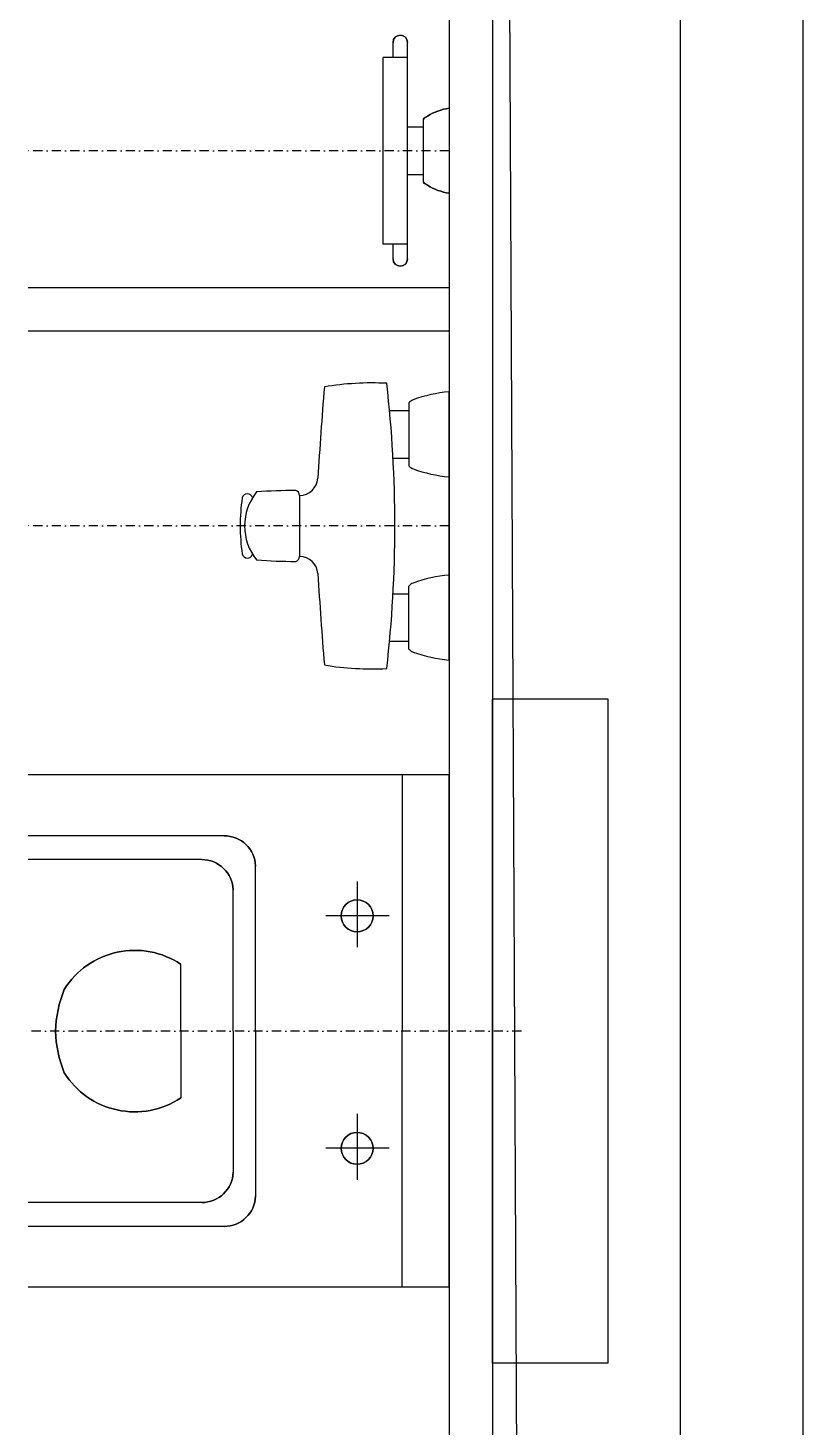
# Model space of a CAD drawing. Header units: millimetres. Extents: x 1372008 to 1411324, y -46445 to -30295.
# Drawn here: x 1395194 to 1395730, y -34375 to -33405 of the extents above; entities that cross this region are included whole.
import ezdxf

# ---------------------------------------------------------------- set-up
doc = ezdxf.new("R2010")
doc.units = ezdxf.units.MM
doc.linetypes.add('DASHDOT2', pattern=[12.7, 6.35, -3.175, 0, -3.175])
for name, color, linetype in [('Divar-esas', 7, 'Continuous'), ('Kafel', 7, 'Continuous'), ('Santexnika', 7, 'Continuous'), ('sutun1', 7, 'Continuous'), ('Tavan', 7, 'Continuous')]:
    doc.layers.add(name, color=color, linetype=linetype)

msp = doc.modelspace()

# ---------------------------------------------------------------- linework, layer by layer
at = {"layer": 'Divar-esas'}
for p, q in [((1395515.19, -30994.82), (1395515.19, -37329.82)), ((1395645.19, -30994.82), (1395645.19, -37459.82))]:
    msp.add_line(p, q, dxfattribs=at)
at = {"layer": 'Kafel'}
for p, q in [((1395485.19, -30824.82), (1395485.19, -37304.82)), ((1395515.19, -30994.82), (1395515.19, -37304.82))]:
    msp.add_line(p, q, dxfattribs=at)
at = {"layer": 'Santexnika'}
for p, q in [((1395446.34, -33425.17), (1395446.34, -33414.82)), ((1395446.34, -33425.17), (1395446.34, -33414.82)), ((1395446.34, -33425.17), (1395446.34, -33414.82)), ((1395446.34, -33425.17), (1395446.34, -33414.82)), ((1395446.34, -33425.17), (1395446.34, -33414.82)), ((1395446.34, -33425.17), (1395446.34, -33414.82)), ((1395446.34, -33425.17), (1395446.34, -33414.82)), ((1395446.34, -33425.17), (1395446.34, -33414.82)), ((1395456.34, -33564.82), (1395456.34, -33414.82)), ((1395456.34, -33564.82), (1395456.34, -33414.82)), ((1395456.34, -33564.82), (1395456.34, -33414.82)), ((1395456.34, -33564.82), (1395456.34, -33414.82)), ((1395456.34, -33564.82), (1395456.34, -33414.82)), ((1395456.34, -33564.82), (1395456.34, -33414.82)), ((1395456.34, -33564.82), (1395456.34, -33414.82)), ((1395456.34, -33564.82), (1395456.34, -33414.82)), ((1395439.4, -33554.48), (1395439.4, -33425.17)), ((1395456.34, -33425.17), (1395439.4, -33425.17)), ((1395439.4, -33554.48), (1395439.4, -33425.17)), ((1395456.34, -33425.17), (1395439.4, -33425.17)), ((1395439.4, -33554.48), (1395439.4, -33425.17)), ((1395456.34, -33425.17), (1395439.4, -33425.17)), ((1395439.4, -33554.48), (1395439.4, -33425.17)), ((1395456.34, -33425.17), (1395439.4, -33425.17)), ((1395439.4, -33554.48), (1395439.4, -33425.17)), ((1395456.34, -33425.17), (1395439.4, -33425.17)), ((1395439.4, -33554.48), (1395439.4, -33425.17)), ((1395456.34, -33425.17), (1395439.4, -33425.17)), ((1395439.4, -33554.48), (1395439.4, -33425.17)), ((1395456.34, -33425.17), (1395439.4, -33425.17)), ((1395439.4, -33554.48), (1395439.4, -33425.17)), ((1395456.34, -33425.17), (1395439.4, -33425.17)), ((1395485.19, -33460.38), (1395485.19, -33519.26)), ((1395485.19, -33460.38), (1395485.19, -33519.26)), ((1395485.19, -33460.38), (1395485.19, -33519.26)), ((1395485.19, -33460.38), (1395485.19, -33519.26)), ((1395485.19, -33460.38), (1395485.19, -33519.26)), ((1395485.19, -33460.38), (1395485.19, -33519.26)), ((1395485.19, -33460.38), (1395485.19, -33519.26)), ((1395485.19, -33460.38), (1395485.19, -33519.26)), ((1395456.34, -33473.39), (1395467.37, -33473.39)), ((1395456.34, -33473.39), (1395467.37, -33473.39)), ((1395456.34, -33473.39), (1395467.37, -33473.39)), ((1395456.34, -33473.39), (1395467.37, -33473.39)), ((1395456.34, -33473.39), (1395467.37, -33473.39)), ((1395456.34, -33473.39), (1395467.37, -33473.39)), ((1395456.34, -33473.39), (1395467.37, -33473.39)), ((1395456.34, -33473.39), (1395467.37, -33473.39)), ((1395467.37, -33511.65), (1395467.37, -33467.99)), ((1395467.37, -33511.65), (1395467.37, -33467.99)), ((1395467.37, -33511.65), (1395467.37, -33467.99)), ((1395467.37, -33511.65), (1395467.37, -33467.99)), ((1395467.37, -33511.65), (1395467.37, -33467.99)), ((1395467.37, -33511.65), (1395467.37, -33467.99)), ((1395467.37, -33511.65), (1395467.37, -33467.99)), ((1395467.37, -33511.65), (1395467.37, -33467.99)), ((1395456.34, -33506.25), (1395467.37, -33506.25)), ((1395456.34, -33506.25), (1395467.37, -33506.25)), ((1395456.34, -33506.25), (1395467.37, -33506.25)), ((1395456.34, -33506.25), (1395467.37, -33506.25)), ((1395456.34, -33506.25), (1395467.37, -33506.25)), ((1395456.34, -33506.25), (1395467.37, -33506.25)), ((1395456.34, -33506.25), (1395467.37, -33506.25)), ((1395456.34, -33506.25), (1395467.37, -33506.25)), ((1395456.34, -33554.48), (1395439.4, -33554.48)), ((1395456.34, -33554.48), (1395439.4, -33554.48)), ((1395456.34, -33554.48), (1395439.4, -33554.48)), ((1395456.34, -33554.48), (1395439.4, -33554.48)), ((1395456.34, -33554.48), (1395439.4, -33554.48)), ((1395456.34, -33554.48), (1395439.4, -33554.48)), ((1395456.34, -33554.48), (1395439.4, -33554.48)), ((1395456.34, -33554.48), (1395439.4, -33554.48)), ((1395446.34, -33564.82), (1395446.34, -33554.48)), ((1395446.34, -33564.82), (1395446.34, -33554.48)), ((1395446.34, -33564.82), (1395446.34, -33554.48)), ((1395446.34, -33564.82), (1395446.34, -33554.48)), ((1395446.34, -33564.82), (1395446.34, -33554.48)), ((1395446.34, -33564.82), (1395446.34, -33554.48)), ((1395446.34, -33564.82), (1395446.34, -33554.48)), ((1395446.34, -33564.82), (1395446.34, -33554.48)), ((1395485.19, -33584.82), (1395193.6, -33584.82)), ((1395485.19, -33584.82), (1395193.6, -33584.82)), ((1395485.19, -33584.82), (1395193.6, -33584.82)), ((1395485.19, -33584.82), (1395193.6, -33584.82)), ((1395485.19, -33584.82), (1395193.6, -33584.82)), ((1395485.19, -33584.82), (1395193.6, -33584.82)), ((1395485.19, -33584.82), (1395193.6, -33584.82)), ((1395485.19, -33584.82), (1395193.6, -33584.82)), ((1395485.19, -33614.82), (1395193.6, -33614.82)), ((1395485.19, -33614.82), (1395193.6, -33614.82)), ((1395485.19, -33614.82), (1395193.6, -33614.82)), ((1395485.19, -33614.82), (1395193.6, -33614.82)), ((1395485.19, -33614.82), (1395193.6, -33614.82)), ((1395485.19, -33614.82), (1395193.6, -33614.82)), ((1395485.19, -33614.82), (1395193.6, -33614.82)), ((1395485.19, -33614.82), (1395193.6, -33614.82)), ((1395485.19, -33842.73), (1395485.19, -33656.91)), ((1395485.19, -33842.73), (1395485.19, -33656.91)), ((1395485.19, -33842.73), (1395485.19, -33656.91)), ((1395485.19, -33842.73), (1395485.19, -33656.91)), ((1395485.19, -33842.73), (1395485.19, -33656.91)), ((1395485.19, -33842.73), (1395485.19, -33656.91)), ((1395485.19, -33842.73), (1395485.19, -33656.91)), ((1395485.19, -33842.73), (1395485.19, -33656.91)), ((1395457.37, -33664.51), (1395457.37, -33708.18)), ((1395457.37, -33664.51), (1395457.37, -33708.18)), ((1395457.37, -33664.51), (1395457.37, -33708.18)), ((1395457.37, -33664.51), (1395457.37, -33708.18)), ((1395457.37, -33664.51), (1395457.37, -33708.18)), ((1395457.37, -33664.51), (1395457.37, -33708.18)), ((1395457.37, -33664.51), (1395457.37, -33708.18)), ((1395457.37, -33664.51), (1395457.37, -33708.18)), ((1395443.95, -33669.91), (1395457.37, -33669.91)), ((1395443.95, -33669.91), (1395457.37, -33669.91)), ((1395443.95, -33669.91), (1395457.37, -33669.91)), ((1395443.95, -33669.91), (1395457.37, -33669.91)), ((1395443.95, -33669.91), (1395457.37, -33669.91)), ((1395443.95, -33669.91), (1395457.37, -33669.91)), ((1395443.95, -33669.91), (1395457.37, -33669.91)), ((1395443.95, -33669.91), (1395457.37, -33669.91)), ((1395446.34, -33702.78), (1395457.37, -33702.78)), ((1395446.34, -33702.78), (1395457.37, -33702.78)), ((1395446.34, -33702.78), (1395457.37, -33702.78)), ((1395446.34, -33702.78), (1395457.37, -33702.78)), ((1395446.34, -33702.78), (1395457.37, -33702.78)), ((1395446.34, -33702.78), (1395457.37, -33702.78)), ((1395446.34, -33702.78), (1395457.37, -33702.78)), ((1395446.34, -33702.78), (1395457.37, -33702.78)), ((1395381.63, -33728.63), (1395381.63, -33771.01)), ((1395381.63, -33728.63), (1395381.63, -33771.01)), ((1395381.63, -33728.63), (1395381.63, -33771.01)), ((1395381.63, -33728.63), (1395381.63, -33771.01)), ((1395381.63, -33728.63), (1395381.63, -33771.01)), ((1395381.63, -33728.63), (1395381.63, -33771.01)), ((1395381.63, -33728.63), (1395381.63, -33771.01)), ((1395381.63, -33728.63), (1395381.63, -33771.01)), ((1395457.37, -33835.13), (1395457.37, -33791.46)), ((1395457.37, -33835.13), (1395457.37, -33791.46)), ((1395457.37, -33835.13), (1395457.37, -33791.46)), ((1395457.37, -33835.13), (1395457.37, -33791.46)), ((1395457.37, -33835.13), (1395457.37, -33791.46)), ((1395457.37, -33835.13), (1395457.37, -33791.46)), ((1395457.37, -33835.13), (1395457.37, -33791.46)), ((1395457.37, -33835.13), (1395457.37, -33791.46)), ((1395446.34, -33796.86), (1395457.37, -33796.86)), ((1395446.34, -33796.86), (1395457.37, -33796.86)), ((1395446.34, -33796.86), (1395457.37, -33796.86)), ((1395446.34, -33796.86), (1395457.37, -33796.86)), ((1395446.34, -33796.86), (1395457.37, -33796.86)), ((1395446.34, -33796.86), (1395457.37, -33796.86)), ((1395446.34, -33796.86), (1395457.37, -33796.86)), ((1395446.34, -33796.86), (1395457.37, -33796.86)), ((1395443.95, -33829.73), (1395457.37, -33829.73)), ((1395443.95, -33829.73), (1395457.37, -33829.73)), ((1395443.95, -33829.73), (1395457.37, -33829.73)), ((1395443.95, -33829.73), (1395457.37, -33829.73)), ((1395443.95, -33829.73), (1395457.37, -33829.73)), ((1395443.95, -33829.73), (1395457.37, -33829.73)), ((1395443.95, -33829.73), (1395457.37, -33829.73)), ((1395443.95, -33829.73), (1395457.37, -33829.73)), ((1395595.19, -33869.82), (1395515.19, -33869.82)), ((1395595.19, -33869.82), (1395515.19, -33869.82)), ((1395515.19, -34329.82), (1395515.19, -33869.82)), ((1395595.19, -33869.82), (1395515.19, -33869.82)), ((1395595.19, -33869.82), (1395515.19, -33869.82)), ((1395515.19, -34329.82), (1395515.19, -33869.82)), ((1395595.19, -33869.82), (1395515.19, -33869.82)), ((1395595.19, -33869.82), (1395515.19, -33869.82)), ((1395515.19, -34329.82), (1395515.19, -33869.82)), ((1395595.19, -33869.82), (1395515.19, -33869.82)), ((1395595.19, -33869.82), (1395515.19, -33869.82)), ((1395515.19, -34329.82), (1395515.19, -33869.82)), ((1395595.19, -33869.82), (1395515.19, -33869.82)), ((1395595.19, -33869.82), (1395515.19, -33869.82)), ((1395515.19, -34329.82), (1395515.19, -33869.82)), ((1395595.19, -33869.82), (1395515.19, -33869.82)), ((1395595.19, -33869.82), (1395515.19, -33869.82)), ((1395515.19, -34329.82), (1395515.19, -33869.82)), ((1395595.19, -33869.82), (1395515.19, -33869.82)), ((1395595.19, -33869.82), (1395515.19, -33869.82)), ((1395515.19, -34329.82), (1395515.19, -33869.82)), ((1395595.19, -33869.82), (1395515.19, -33869.82)), ((1395595.19, -33869.82), (1395515.19, -33869.82)), ((1395515.19, -34329.82), (1395515.19, -33869.82)), ((1395595.19, -34329.82), (1395595.19, -33869.82)), ((1395595.19, -34329.82), (1395595.19, -33869.82)), ((1395595.19, -34329.82), (1395595.19, -33869.82)), ((1395595.19, -34329.82), (1395595.19, -33869.82)), ((1395595.19, -34329.82), (1395595.19, -33869.82)), ((1395595.19, -34329.82), (1395595.19, -33869.82)), ((1395595.19, -34329.82), (1395595.19, -33869.82)), ((1395595.19, -34329.82), (1395595.19, -33869.82)), ((1395485.19, -33922.32), (1395193.6, -33922.32)), ((1395485.19, -33922.32), (1395193.6, -33922.32)), ((1395485.19, -33922.32), (1395193.6, -33922.32)), ((1395485.19, -33922.32), (1395193.6, -33922.32)), ((1395485.19, -33922.32), (1395193.6, -33922.32)), ((1395485.19, -33922.32), (1395193.6, -33922.32)), ((1395485.19, -33922.32), (1395193.6, -33922.32)), ((1395485.19, -33922.32), (1395193.6, -33922.32)), ((1395452.66, -33922.32), (1395452.66, -34099.82)), ((1395452.66, -33922.32), (1395452.66, -34099.82)), ((1395452.66, -33922.32), (1395452.66, -34099.82)), ((1395452.66, -33922.32), (1395452.66, -34099.82)), ((1395452.66, -33922.32), (1395452.66, -34099.82)), ((1395452.66, -33922.32), (1395452.66, -34099.82)), ((1395452.66, -33922.32), (1395452.66, -34099.82)), ((1395452.66, -33922.32), (1395452.66, -34099.82)), ((1395485.19, -34277.32), (1395485.19, -33922.32)), ((1395485.19, -34277.32), (1395485.19, -33922.32)), ((1395485.19, -34277.32), (1395485.19, -33922.32)), ((1395485.19, -34277.32), (1395485.19, -33922.32)), ((1395485.19, -34277.32), (1395485.19, -33922.32)), ((1395485.19, -34277.32), (1395485.19, -33922.32)), ((1395485.19, -34277.32), (1395485.19, -33922.32)), ((1395485.19, -34277.32), (1395485.19, -33922.32)), ((1395329.67, -33964.49), (1395193.6, -33964.49)), ((1395329.67, -33964.49), (1395193.6, -33964.49)), ((1395329.67, -33964.49), (1395193.6, -33964.49)), ((1395329.67, -33964.49), (1395193.6, -33964.49)), ((1395329.67, -33964.49), (1395193.6, -33964.49)), ((1395329.67, -33964.49), (1395193.6, -33964.49)), ((1395329.67, -33964.49), (1395193.6, -33964.49)), ((1395329.67, -33964.49), (1395193.6, -33964.49)), ((1395314.19, -33981.03), (1395193.6, -33981.03)), ((1395314.19, -33981.03), (1395193.6, -33981.03)), ((1395314.19, -33981.03), (1395193.6, -33981.03)), ((1395314.19, -33981.03), (1395193.6, -33981.03)), ((1395314.19, -33981.03), (1395193.6, -33981.03)), ((1395314.19, -33981.03), (1395193.6, -33981.03)), ((1395314.19, -33981.03), (1395193.6, -33981.03)), ((1395314.19, -33981.03), (1395193.6, -33981.03)), ((1395351.11, -34099.82), (1395351.11, -33985.47)), ((1395351.11, -34099.82), (1395351.11, -33985.47)), ((1395351.11, -34099.82), (1395351.11, -33985.47)), ((1395351.11, -34099.82), (1395351.11, -33985.47)), ((1395351.11, -34099.82), (1395351.11, -33985.47)), ((1395351.11, -34099.82), (1395351.11, -33985.47)), ((1395351.11, -34099.82), (1395351.11, -33985.47)), ((1395351.11, -34099.82), (1395351.11, -33985.47)), ((1395421.68, -34041.65), (1395421.68, -33996.08)), ((1395421.68, -34041.65), (1395421.68, -33996.08)), ((1395421.68, -34041.65), (1395421.68, -33996.08)), ((1395421.68, -34041.65), (1395421.68, -33996.08)), ((1395421.68, -34041.65), (1395421.68, -33996.08)), ((1395421.68, -34041.65), (1395421.68, -33996.08)), ((1395421.68, -34041.65), (1395421.68, -33996.08)), ((1395421.68, -34041.65), (1395421.68, -33996.08)), ((1395335.63, -34099.82), (1395335.63, -34002)), ((1395335.63, -34099.82), (1395335.63, -34002)), ((1395335.63, -34099.82), (1395335.63, -34002)), ((1395335.63, -34099.82), (1395335.63, -34002)), ((1395335.63, -34099.82), (1395335.63, -34002)), ((1395335.63, -34099.82), (1395335.63, -34002)), ((1395335.63, -34099.82), (1395335.63, -34002)), ((1395335.63, -34099.82), (1395335.63, -34002)), ((1395443.6, -34019.93), (1395399.75, -34019.93)), ((1395443.6, -34019.93), (1395399.75, -34019.93)), ((1395443.6, -34019.93), (1395399.75, -34019.93)), ((1395443.6, -34019.93), (1395399.75, -34019.93)), ((1395443.6, -34019.93), (1395399.75, -34019.93)), ((1395443.6, -34019.93), (1395399.75, -34019.93)), ((1395443.6, -34019.93), (1395399.75, -34019.93)), ((1395443.6, -34019.93), (1395399.75, -34019.93)), ((1395299.3, -34099.82), (1395299.3, -34053.46)), ((1395299.3, -34099.82), (1395299.3, -34053.46)), ((1395299.3, -34099.82), (1395299.3, -34053.46)), ((1395299.3, -34099.82), (1395299.3, -34053.46)), ((1395299.3, -34099.82), (1395299.3, -34053.46)), ((1395299.3, -34099.82), (1395299.3, -34053.46)), ((1395299.3, -34099.82), (1395299.3, -34053.46)), ((1395299.3, -34099.82), (1395299.3, -34053.46)), ((1395299.3, -34099.82), (1395299.3, -34146.18)), ((1395299.3, -34099.82), (1395299.3, -34146.18)), ((1395299.3, -34099.82), (1395299.3, -34146.18)), ((1395299.3, -34099.82), (1395299.3, -34146.18)), ((1395299.3, -34099.82), (1395299.3, -34146.18)), ((1395299.3, -34099.82), (1395299.3, -34146.18)), ((1395299.3, -34099.82), (1395299.3, -34146.18)), ((1395299.3, -34099.82), (1395299.3, -34146.18)), ((1395335.63, -34099.82), (1395335.63, -34197.64)), ((1395335.63, -34099.82), (1395335.63, -34197.64)), ((1395335.63, -34099.82), (1395335.63, -34197.64)), ((1395335.63, -34099.82), (1395335.63, -34197.64)), ((1395335.63, -34099.82), (1395335.63, -34197.64)), ((1395335.63, -34099.82), (1395335.63, -34197.64)), ((1395335.63, -34099.82), (1395335.63, -34197.64)), ((1395335.63, -34099.82), (1395335.63, -34197.64)), ((1395351.11, -34099.82), (1395351.11, -34214.17)), ((1395351.11, -34099.82), (1395351.11, -34214.17)), ((1395351.11, -34099.82), (1395351.11, -34214.17)), ((1395351.11, -34099.82), (1395351.11, -34214.17)), ((1395351.11, -34099.82), (1395351.11, -34214.17)), ((1395351.11, -34099.82), (1395351.11, -34214.17)), ((1395351.11, -34099.82), (1395351.11, -34214.17)), ((1395351.11, -34099.82), (1395351.11, -34214.17)), ((1395452.66, -34277.32), (1395452.66, -34099.82)), ((1395452.66, -34277.32), (1395452.66, -34099.82)), ((1395452.66, -34277.32), (1395452.66, -34099.82)), ((1395452.66, -34277.32), (1395452.66, -34099.82)), ((1395452.66, -34277.32), (1395452.66, -34099.82)), ((1395452.66, -34277.32), (1395452.66, -34099.82)), ((1395452.66, -34277.32), (1395452.66, -34099.82)), ((1395452.66, -34277.32), (1395452.66, -34099.82)), ((1395421.68, -34202.77), (1395421.68, -34157.2)), ((1395421.68, -34202.77), (1395421.68, -34157.2)), ((1395421.68, -34202.77), (1395421.68, -34157.2)), ((1395421.68, -34202.77), (1395421.68, -34157.2)), ((1395421.68, -34202.77), (1395421.68, -34157.2)), ((1395421.68, -34202.77), (1395421.68, -34157.2)), ((1395421.68, -34202.77), (1395421.68, -34157.2)), ((1395421.68, -34202.77), (1395421.68, -34157.2)), ((1395443.6, -34181.05), (1395399.75, -34181.05)), ((1395443.6, -34181.05), (1395399.75, -34181.05)), ((1395443.6, -34181.05), (1395399.75, -34181.05)), ((1395443.6, -34181.05), (1395399.75, -34181.05)), ((1395443.6, -34181.05), (1395399.75, -34181.05)), ((1395443.6, -34181.05), (1395399.75, -34181.05)), ((1395443.6, -34181.05), (1395399.75, -34181.05)), ((1395443.6, -34181.05), (1395399.75, -34181.05)), ((1395314.19, -34218.62), (1395193.6, -34218.62)), ((1395314.19, -34218.62), (1395193.6, -34218.62)), ((1395314.19, -34218.62), (1395193.6, -34218.62)), ((1395314.19, -34218.62), (1395193.6, -34218.62)), ((1395314.19, -34218.62), (1395193.6, -34218.62)), ((1395314.19, -34218.62), (1395193.6, -34218.62)), ((1395314.19, -34218.62), (1395193.6, -34218.62)), ((1395314.19, -34218.62), (1395193.6, -34218.62)), ((1395329.67, -34235.15), (1395193.6, -34235.15)), ((1395329.67, -34235.15), (1395193.6, -34235.15)), ((1395329.67, -34235.15), (1395193.6, -34235.15)), ((1395329.67, -34235.15), (1395193.6, -34235.15)), ((1395329.67, -34235.15), (1395193.6, -34235.15)), ((1395329.67, -34235.15), (1395193.6, -34235.15)), ((1395329.67, -34235.15), (1395193.6, -34235.15)), ((1395329.67, -34235.15), (1395193.6, -34235.15)), ((1395485.19, -34277.32), (1395193.6, -34277.32)), ((1395485.19, -34277.32), (1395193.6, -34277.32)), ((1395485.19, -34277.32), (1395193.6, -34277.32)), ((1395485.19, -34277.32), (1395193.6, -34277.32)), ((1395485.19, -34277.32), (1395193.6, -34277.32)), ((1395485.19, -34277.32), (1395193.6, -34277.32)), ((1395485.19, -34277.32), (1395193.6, -34277.32)), ((1395485.19, -34277.32), (1395193.6, -34277.32)), ((1395595.19, -34329.82), (1395515.19, -34329.82)), ((1395595.19, -34329.82), (1395515.19, -34329.82)), ((1395595.19, -34329.82), (1395515.19, -34329.82)), ((1395595.19, -34329.82), (1395515.19, -34329.82)), ((1395595.19, -34329.82), (1395515.19, -34329.82)), ((1395595.19, -34329.82), (1395515.19, -34329.82)), ((1395595.19, -34329.82), (1395515.19, -34329.82)), ((1395595.19, -34329.82), (1395515.19, -34329.82))]:
    msp.add_line(p, q, dxfattribs=at)
at = {"layer": 'Santexnika', "color": 26, "linetype": 'DASHDOT2', "true_color": 0x791e15}
for p, q in [((1395485.19, -33489.82), (1395193.6, -33489.82)), ((1395485.19, -33489.82), (1395193.6, -33489.82)), ((1395485.19, -33489.82), (1395193.6, -33489.82)), ((1395485.19, -33489.82), (1395193.6, -33489.82)), ((1395485.19, -33489.82), (1395193.6, -33489.82)), ((1395485.19, -33489.82), (1395193.6, -33489.82)), ((1395485.19, -33489.82), (1395193.6, -33489.82)), ((1395485.19, -33489.82), (1395193.6, -33489.82)), ((1395485.19, -33749.82), (1395193.6, -33749.82)), ((1395485.19, -33749.82), (1395193.6, -33749.82)), ((1395485.19, -33749.82), (1395193.6, -33749.82)), ((1395485.19, -33749.82), (1395193.6, -33749.82)), ((1395485.19, -33749.82), (1395193.6, -33749.82)), ((1395485.19, -33749.82), (1395193.6, -33749.82)), ((1395485.19, -33749.82), (1395193.6, -33749.82)), ((1395485.19, -33749.82), (1395193.6, -33749.82)), ((1395535.19, -34099.82), (1395193.6, -34099.82)), ((1395535.19, -34099.82), (1395193.6, -34099.82)), ((1395535.19, -34099.82), (1395193.6, -34099.82)), ((1395535.19, -34099.82), (1395193.6, -34099.82)), ((1395535.19, -34099.82), (1395193.6, -34099.82)), ((1395535.19, -34099.82), (1395193.6, -34099.82)), ((1395535.19, -34099.82), (1395193.6, -34099.82)), ((1395535.19, -34099.82), (1395193.6, -34099.82))]:
    msp.add_line(p, q, dxfattribs=at)
at = {"layer": 'Santexnika', "extrusion": (0, 0, -1)}
for centre in [(-1395421.45, -34019.93), (-1395421.45, -34181.05)]:
    msp.add_circle(centre, 11.07, dxfattribs=at)
at = {"layer": 'Santexnika'}
for centre in [(1395421.45, -34019.93), (1395421.45, -34019.93), (1395421.45, -34019.93), (1395421.45, -34019.93), (1395421.45, -34019.93), (1395421.45, -34019.93), (1395421.45, -34019.93), (1395421.45, -34181.05), (1395421.45, -34181.05), (1395421.45, -34181.05), (1395421.45, -34181.05), (1395421.45, -34181.05), (1395421.45, -34181.05), (1395421.45, -34181.05)]:
    msp.add_circle(centre, 11.07, dxfattribs=at)
at = {"layer": 'Santexnika', "extrusion": (0, 0, -1)}
for centre, radius, start, end in [((-1395451.34, -33414.82), 5, 0, -180), ((-1395490.41, -33497.46), 37.44, 57.44563, 81.9817), ((-1395473.43, -33473.35), 8.09, 41.50439, 67.0081), ((-1395473.43, -33506.29), 8.09, -67.0081, -41.50439), ((-1395490.41, -33482.18), 37.44, -81.9817, -57.44563), ((-1395451.34, -33564.82), 5, -180, 0), ((-1395329.51, -33986.11), 21.61, 89.57615, 178.31441), ((-1395314.03, -34002.64), 21.61, 89.57615, 178.31441), ((-1395267.49, -34101.41), 57.54, 32.02118, 123.55505), ((-1395295.51, -34102.16), 82.92, 1.61644, 22.14696), ((-1395295.51, -34097.48), 82.92, -22.14696, -1.61644), ((-1395267.49, -34098.23), 57.54, -123.55505, -32.02118), ((-1395314.03, -34197), 21.61, -178.31441, -89.57615), ((-1395329.51, -34213.53), 21.61, -178.31441, -89.57615)]:
    msp.add_arc(centre, radius, start, end, dxfattribs=at)
at = {"layer": 'Santexnika'}
for centre, radius, start, end in [((1395451.34, -33414.82), 5, 0, 180), ((1395451.34, -33414.82), 5, 0, 180), ((1395451.34, -33414.82), 5, 0, 180), ((1395451.34, -33414.82), 5, 0, 180), ((1395451.34, -33414.82), 5, 0, 180), ((1395451.34, -33414.82), 5, 0, 180), ((1395451.34, -33414.82), 5, 0, 180), ((1395490.41, -33497.46), 37.44, 98.0183, 122.55437), ((1395490.41, -33497.46), 37.44, 98.0183, 122.55437), ((1395490.41, -33497.46), 37.44, 98.0183, 122.55437), ((1395490.41, -33497.46), 37.44, 98.0183, 122.55437), ((1395490.41, -33497.46), 37.44, 98.0183, 122.55437), ((1395490.41, -33497.46), 37.44, 98.0183, 122.55437), ((1395490.41, -33497.46), 37.44, 98.0183, 122.55437), ((1395473.43, -33473.35), 8.09, 112.9919, 138.49561), ((1395473.43, -33473.35), 8.09, 112.9919, 138.49561), ((1395473.43, -33473.35), 8.09, 112.9919, 138.49561), ((1395473.43, -33473.35), 8.09, 112.9919, 138.49561), ((1395473.43, -33473.35), 8.09, 112.9919, 138.49561), ((1395473.43, -33473.35), 8.09, 112.9919, 138.49561), ((1395473.43, -33473.35), 8.09, 112.9919, 138.49561), ((1395473.43, -33506.29), 8.09, -138.49561, -112.9919), ((1395473.43, -33506.29), 8.09, -138.49561, -112.9919), ((1395473.43, -33506.29), 8.09, -138.49561, -112.9919), ((1395473.43, -33506.29), 8.09, -138.49561, -112.9919), ((1395473.43, -33506.29), 8.09, -138.49561, -112.9919), ((1395473.43, -33506.29), 8.09, -138.49561, -112.9919), ((1395473.43, -33506.29), 8.09, -138.49561, -112.9919), ((1395490.41, -33482.18), 37.44, -122.55437, -98.0183), ((1395490.41, -33482.18), 37.44, -122.55437, -98.0183), ((1395490.41, -33482.18), 37.44, -122.55437, -98.0183), ((1395490.41, -33482.18), 37.44, -122.55437, -98.0183), ((1395490.41, -33482.18), 37.44, -122.55437, -98.0183), ((1395490.41, -33482.18), 37.44, -122.55437, -98.0183), ((1395490.41, -33482.18), 37.44, -122.55437, -98.0183), ((1395451.34, -33564.82), 5, 180, 0), ((1395451.34, -33564.82), 5, 180, 0), ((1395451.34, -33564.82), 5, 180, 0), ((1395451.34, -33564.82), 5, 180, 0), ((1395451.34, -33564.82), 5, 180, 0), ((1395451.34, -33564.82), 5, 180, 0), ((1395451.34, -33564.82), 5, 180, 0), ((1398804.96, -33928.23), 3417.25, 175.38846, 176.45203), ((1398804.96, -33928.23), 3417.25, 175.38846, 176.45203), ((1398804.96, -33928.23), 3417.25, 175.38846, 176.45203), ((1398804.96, -33928.23), 3417.25, 175.38846, 176.45203), ((1398804.96, -33928.23), 3417.25, 175.38846, 176.45203), ((1398804.96, -33928.23), 3417.25, 175.38846, 176.45203), ((1398804.96, -33928.23), 3417.25, 175.38846, 176.45203), ((1398804.96, -33928.23), 3417.25, 175.38846, 176.45203), ((1395432.01, -33853.44), 202.7, 87.17491, 99.43674), ((1395432.01, -33853.44), 202.7, 87.17491, 99.43674), ((1395432.01, -33853.44), 202.7, 87.17491, 99.43674), ((1395432.01, -33853.44), 202.7, 87.17491, 99.43674), ((1395432.01, -33853.44), 202.7, 87.17491, 99.43674), ((1395432.01, -33853.44), 202.7, 87.17491, 99.43674), ((1395432.01, -33853.44), 202.7, 87.17491, 99.43674), ((1395432.01, -33853.44), 202.7, 87.17491, 99.43674), ((1394574.48, -33749.82), 873.13, -6.49946, 6.49946), ((1394574.48, -33749.82), 873.13, -6.49946, 6.49946), ((1394574.48, -33749.82), 873.13, -6.49946, 6.49946), ((1394574.48, -33749.82), 873.13, -6.49946, 6.49946), ((1394574.48, -33749.82), 873.13, -6.49946, 6.49946), ((1394574.48, -33749.82), 873.13, -6.49946, 6.49946), ((1394574.48, -33749.82), 873.13, -6.49946, 6.49946), ((1394574.48, -33749.82), 873.13, -6.49946, 6.49946), ((1395493.23, -33752.27), 95.7, 94.816, 110.14565), ((1395493.23, -33752.27), 95.7, 94.816, 110.14565), ((1395493.23, -33752.27), 95.7, 94.816, 110.14565), ((1395493.23, -33752.27), 95.7, 94.816, 110.14565), ((1395493.23, -33752.27), 95.7, 94.816, 110.14565), ((1395493.23, -33752.27), 95.7, 94.816, 110.14565), ((1395493.23, -33752.27), 95.7, 94.816, 110.14565), ((1395493.23, -33752.27), 95.7, 94.816, 110.14565), ((1395463.43, -33669.87), 8.09, 112.9919, 138.49561), ((1395463.43, -33669.87), 8.09, 112.9919, 138.49561), ((1395463.43, -33669.87), 8.09, 112.9919, 138.49561), ((1395463.43, -33669.87), 8.09, 112.9919, 138.49561), ((1395463.43, -33669.87), 8.09, 112.9919, 138.49561), ((1395463.43, -33669.87), 8.09, 112.9919, 138.49561), ((1395463.43, -33669.87), 8.09, 112.9919, 138.49561), ((1395463.43, -33669.87), 8.09, 112.9919, 138.49561), ((1395381.63, -33715.97), 12.66, -90.19609, -3.54797), ((1395381.63, -33715.97), 12.66, -90.19609, -3.54797), ((1395381.63, -33715.97), 12.66, -90.19609, -3.54797), ((1395381.63, -33715.97), 12.66, -90.19609, -3.54797), ((1395381.63, -33715.97), 12.66, -90.19609, -3.54797), ((1395381.63, -33715.97), 12.66, -90.19609, -3.54797), ((1395381.63, -33715.97), 12.66, -90.19609, -3.54797), ((1395381.63, -33715.97), 12.66, -90.19609, -3.54797), ((1395463.43, -33702.82), 8.09, -138.49561, -112.9919), ((1395463.43, -33702.82), 8.09, -138.49561, -112.9919), ((1395463.43, -33702.82), 8.09, -138.49561, -112.9919), ((1395463.43, -33702.82), 8.09, -138.49561, -112.9919), ((1395463.43, -33702.82), 8.09, -138.49561, -112.9919), ((1395463.43, -33702.82), 8.09, -138.49561, -112.9919), ((1395463.43, -33702.82), 8.09, -138.49561, -112.9919), ((1395463.43, -33702.82), 8.09, -138.49561, -112.9919), ((1395493.23, -33620.42), 95.7, -110.14565, -94.816), ((1395493.23, -33620.42), 95.7, -110.14565, -94.816), ((1395493.23, -33620.42), 95.7, -110.14565, -94.816), ((1395493.23, -33620.42), 95.7, -110.14565, -94.816), ((1395493.23, -33620.42), 95.7, -110.14565, -94.816), ((1395493.23, -33620.42), 95.7, -110.14565, -94.816), ((1395493.23, -33620.42), 95.7, -110.14565, -94.816), ((1395493.23, -33620.42), 95.7, -110.14565, -94.816), ((1395381.14, -33749.82), 37.57, 141.08635, -141.08635), ((1395381.14, -33749.82), 37.57, 141.08635, -141.08635), ((1395381.14, -33749.82), 37.57, 141.08635, -141.08635), ((1395381.14, -33749.82), 37.57, 141.08635, -141.08635), ((1395381.14, -33749.82), 37.57, 141.08635, -141.08635), ((1395381.14, -33749.82), 37.57, 141.08635, -141.08635), ((1395381.14, -33749.82), 37.57, 141.08635, -141.08635), ((1395381.14, -33749.82), 37.57, 141.08635, -141.08635), ((1395378.58, -34096.1), 370.84, 89.93482, 94.12433), ((1395378.58, -34096.1), 370.84, 89.93482, 94.12433), ((1395378.58, -34096.1), 370.84, 89.93482, 94.12433), ((1395378.58, -34096.1), 370.84, 89.93482, 94.12433), ((1395378.58, -34096.1), 370.84, 89.93482, 94.12433), ((1395378.58, -34096.1), 370.84, 89.93482, 94.12433), ((1395378.58, -34096.1), 370.84, 89.93482, 94.12433), ((1395378.58, -34096.1), 370.84, 89.93482, 94.12433), ((1395377.94, -33728.8), 3.69, 2.5378, 73.27799), ((1395377.94, -33728.8), 3.69, 2.5378, 73.27799), ((1395377.94, -33728.8), 3.69, 2.5378, 73.27799), ((1395377.94, -33728.8), 3.69, 2.5378, 73.27799), ((1395377.94, -33728.8), 3.69, 2.5378, 73.27799), ((1395377.94, -33728.8), 3.69, 2.5378, 73.27799), ((1395377.94, -33728.8), 3.69, 2.5378, 73.27799), ((1395377.94, -33728.8), 3.69, 2.5378, 73.27799), ((1395477.95, -33749.82), 137.43, 171.87244, -171.87244), ((1395477.95, -33749.82), 137.43, 171.87244, -171.87244), ((1395477.95, -33749.82), 137.43, 171.87244, -171.87244), ((1395477.95, -33749.82), 137.43, 171.87244, -171.87244), ((1395477.95, -33749.82), 137.43, 171.87244, -171.87244), ((1395477.95, -33749.82), 137.43, 171.87244, -171.87244), ((1395477.95, -33749.82), 137.43, 171.87244, -171.87244), ((1395477.95, -33749.82), 137.43, 171.87244, -171.87244), ((1395345.53, -33731.28), 3.74, 16.90443, 166.3079), ((1395345.53, -33731.28), 3.74, 16.90443, 166.3079), ((1395345.53, -33731.28), 3.74, 16.90443, 166.3079), ((1395345.53, -33731.28), 3.74, 16.90443, 166.3079), ((1395345.53, -33731.28), 3.74, 16.90443, 166.3079), ((1395345.53, -33731.28), 3.74, 16.90443, 166.3079), ((1395345.53, -33731.28), 3.74, 16.90443, 166.3079), ((1395345.53, -33731.28), 3.74, 16.90443, 166.3079), ((1395345.53, -33768.37), 3.74, -166.3079, -16.90443), ((1395345.53, -33768.37), 3.74, -166.3079, -16.90443), ((1395345.53, -33768.37), 3.74, -166.3079, -16.90443), ((1395345.53, -33768.37), 3.74, -166.3079, -16.90443), ((1395345.53, -33768.37), 3.74, -166.3079, -16.90443), ((1395345.53, -33768.37), 3.74, -166.3079, -16.90443), ((1395345.53, -33768.37), 3.74, -166.3079, -16.90443), ((1395345.53, -33768.37), 3.74, -166.3079, -16.90443), ((1395378.58, -33403.54), 370.84, -94.12433, -89.93482), ((1395378.58, -33403.54), 370.84, -94.12433, -89.93482), ((1395378.58, -33403.54), 370.84, -94.12433, -89.93482), ((1395378.58, -33403.54), 370.84, -94.12433, -89.93482), ((1395378.58, -33403.54), 370.84, -94.12433, -89.93482), ((1395378.58, -33403.54), 370.84, -94.12433, -89.93482), ((1395378.58, -33403.54), 370.84, -94.12433, -89.93482), ((1395378.58, -33403.54), 370.84, -94.12433, -89.93482), ((1395377.94, -33770.85), 3.69, -73.27799, -2.5378), ((1395377.94, -33770.85), 3.69, -73.27799, -2.5378), ((1395377.94, -33770.85), 3.69, -73.27799, -2.5378), ((1395377.94, -33770.85), 3.69, -73.27799, -2.5378), ((1395377.94, -33770.85), 3.69, -73.27799, -2.5378), ((1395377.94, -33770.85), 3.69, -73.27799, -2.5378), ((1395377.94, -33770.85), 3.69, -73.27799, -2.5378), ((1395377.94, -33770.85), 3.69, -73.27799, -2.5378), ((1395381.63, -33783.67), 12.66, 3.54797, 90.19609), ((1395381.63, -33783.67), 12.66, 3.54797, 90.19609), ((1395381.63, -33783.67), 12.66, 3.54797, 90.19609), ((1395381.63, -33783.67), 12.66, 3.54797, 90.19609), ((1395381.63, -33783.67), 12.66, 3.54797, 90.19609), ((1395381.63, -33783.67), 12.66, 3.54797, 90.19609), ((1395381.63, -33783.67), 12.66, 3.54797, 90.19609), ((1395381.63, -33783.67), 12.66, 3.54797, 90.19609), ((1398804.96, -33571.41), 3417.25, -176.45203, -175.38846), ((1398804.96, -33571.41), 3417.25, -176.45203, -175.38846), ((1398804.96, -33571.41), 3417.25, -176.45203, -175.38846), ((1398804.96, -33571.41), 3417.25, -176.45203, -175.38846), ((1398804.96, -33571.41), 3417.25, -176.45203, -175.38846), ((1398804.96, -33571.41), 3417.25, -176.45203, -175.38846), ((1398804.96, -33571.41), 3417.25, -176.45203, -175.38846), ((1398804.96, -33571.41), 3417.25, -176.45203, -175.38846), ((1395493.23, -33879.22), 95.7, 94.816, 110.14565), ((1395493.23, -33879.22), 95.7, 94.816, 110.14565), ((1395493.23, -33879.22), 95.7, 94.816, 110.14565), ((1395493.23, -33879.22), 95.7, 94.816, 110.14565), ((1395493.23, -33879.22), 95.7, 94.816, 110.14565), ((1395493.23, -33879.22), 95.7, 94.816, 110.14565), ((1395493.23, -33879.22), 95.7, 94.816, 110.14565), ((1395493.23, -33879.22), 95.7, 94.816, 110.14565), ((1395463.43, -33796.82), 8.09, 112.9919, 138.49561), ((1395463.43, -33796.82), 8.09, 112.9919, 138.49561), ((1395463.43, -33796.82), 8.09, 112.9919, 138.49561), ((1395463.43, -33796.82), 8.09, 112.9919, 138.49561), ((1395463.43, -33796.82), 8.09, 112.9919, 138.49561), ((1395463.43, -33796.82), 8.09, 112.9919, 138.49561), ((1395463.43, -33796.82), 8.09, 112.9919, 138.49561), ((1395463.43, -33796.82), 8.09, 112.9919, 138.49561), ((1395463.43, -33829.77), 8.09, -138.49561, -112.9919), ((1395463.43, -33829.77), 8.09, -138.49561, -112.9919), ((1395463.43, -33829.77), 8.09, -138.49561, -112.9919), ((1395463.43, -33829.77), 8.09, -138.49561, -112.9919), ((1395463.43, -33829.77), 8.09, -138.49561, -112.9919), ((1395463.43, -33829.77), 8.09, -138.49561, -112.9919), ((1395463.43, -33829.77), 8.09, -138.49561, -112.9919), ((1395463.43, -33829.77), 8.09, -138.49561, -112.9919), ((1395493.23, -33747.37), 95.7, -110.14565, -94.816), ((1395493.23, -33747.37), 95.7, -110.14565, -94.816), ((1395493.23, -33747.37), 95.7, -110.14565, -94.816), ((1395493.23, -33747.37), 95.7, -110.14565, -94.816), ((1395493.23, -33747.37), 95.7, -110.14565, -94.816), ((1395493.23, -33747.37), 95.7, -110.14565, -94.816), ((1395493.23, -33747.37), 95.7, -110.14565, -94.816), ((1395493.23, -33747.37), 95.7, -110.14565, -94.816), ((1395432.01, -33646.2), 202.7, -99.43674, -87.17491), ((1395432.01, -33646.2), 202.7, -99.43674, -87.17491), ((1395432.01, -33646.2), 202.7, -99.43674, -87.17491), ((1395432.01, -33646.2), 202.7, -99.43674, -87.17491), ((1395432.01, -33646.2), 202.7, -99.43674, -87.17491), ((1395432.01, -33646.2), 202.7, -99.43674, -87.17491), ((1395432.01, -33646.2), 202.7, -99.43674, -87.17491), ((1395432.01, -33646.2), 202.7, -99.43674, -87.17491), ((1395329.51, -33986.11), 21.61, 1.68559, 90.42385), ((1395329.51, -33986.11), 21.61, 1.68559, 90.42385), ((1395329.51, -33986.11), 21.61, 1.68559, 90.42385), ((1395329.51, -33986.11), 21.61, 1.68559, 90.42385), ((1395329.51, -33986.11), 21.61, 1.68559, 90.42385), ((1395329.51, -33986.11), 21.61, 1.68559, 90.42385), ((1395329.51, -33986.11), 21.61, 1.68559, 90.42385), ((1395314.03, -34002.64), 21.61, 1.68559, 90.42385), ((1395314.03, -34002.64), 21.61, 1.68559, 90.42385), ((1395314.03, -34002.64), 21.61, 1.68559, 90.42385), ((1395314.03, -34002.64), 21.61, 1.68559, 90.42385), ((1395314.03, -34002.64), 21.61, 1.68559, 90.42385), ((1395314.03, -34002.64), 21.61, 1.68559, 90.42385), ((1395314.03, -34002.64), 21.61, 1.68559, 90.42385), ((1395267.49, -34101.41), 57.54, 56.44495, 147.97882), ((1395267.49, -34101.41), 57.54, 56.44495, 147.97882), ((1395267.49, -34101.41), 57.54, 56.44495, 147.97882), ((1395267.49, -34101.41), 57.54, 56.44495, 147.97882), ((1395267.49, -34101.41), 57.54, 56.44495, 147.97882), ((1395267.49, -34101.41), 57.54, 56.44495, 147.97882), ((1395267.49, -34101.41), 57.54, 56.44495, 147.97882), ((1395295.51, -34102.16), 82.92, 157.85304, 178.38356), ((1395295.51, -34102.16), 82.92, 157.85304, 178.38356), ((1395295.51, -34102.16), 82.92, 157.85304, 178.38356), ((1395295.51, -34102.16), 82.92, 157.85304, 178.38356), ((1395295.51, -34102.16), 82.92, 157.85304, 178.38356), ((1395295.51, -34102.16), 82.92, 157.85304, 178.38356), ((1395295.51, -34102.16), 82.92, 157.85304, 178.38356), ((1395295.51, -34097.48), 82.92, -178.38356, -157.85304), ((1395295.51, -34097.48), 82.92, -178.38356, -157.85304), ((1395295.51, -34097.48), 82.92, -178.38356, -157.85304), ((1395295.51, -34097.48), 82.92, -178.38356, -157.85304), ((1395295.51, -34097.48), 82.92, -178.38356, -157.85304), ((1395295.51, -34097.48), 82.92, -178.38356, -157.85304), ((1395295.51, -34097.48), 82.92, -178.38356, -157.85304), ((1395267.49, -34098.23), 57.54, -147.97882, -56.44495), ((1395267.49, -34098.23), 57.54, -147.97882, -56.44495), ((1395267.49, -34098.23), 57.54, -147.97882, -56.44495), ((1395267.49, -34098.23), 57.54, -147.97882, -56.44495), ((1395267.49, -34098.23), 57.54, -147.97882, -56.44495), ((1395267.49, -34098.23), 57.54, -147.97882, -56.44495), ((1395267.49, -34098.23), 57.54, -147.97882, -56.44495), ((1395314.03, -34197), 21.61, -90.42385, -1.68559), ((1395314.03, -34197), 21.61, -90.42385, -1.68559), ((1395314.03, -34197), 21.61, -90.42385, -1.68559), ((1395314.03, -34197), 21.61, -90.42385, -1.68559), ((1395314.03, -34197), 21.61, -90.42385, -1.68559), ((1395314.03, -34197), 21.61, -90.42385, -1.68559), ((1395314.03, -34197), 21.61, -90.42385, -1.68559), ((1395329.51, -34213.53), 21.61, -90.42385, -1.68559), ((1395329.51, -34213.53), 21.61, -90.42385, -1.68559), ((1395329.51, -34213.53), 21.61, -90.42385, -1.68559), ((1395329.51, -34213.53), 21.61, -90.42385, -1.68559), ((1395329.51, -34213.53), 21.61, -90.42385, -1.68559), ((1395329.51, -34213.53), 21.61, -90.42385, -1.68559), ((1395329.51, -34213.53), 21.61, -90.42385, -1.68559)]:
    msp.add_arc(centre, radius, start, end, dxfattribs=at)
at = {"layer": 'sutun1', "color": 134}
msp.add_line((1395515.19, -30824.82), (1395545.19, -37304.82), dxfattribs=at)
at = {"layer": 'Tavan'}
msp.add_line((1395730.19, -30824.82), (1395730.19, -37519.82), dxfattribs=at)

doc.saveas('drawing.dxf')
